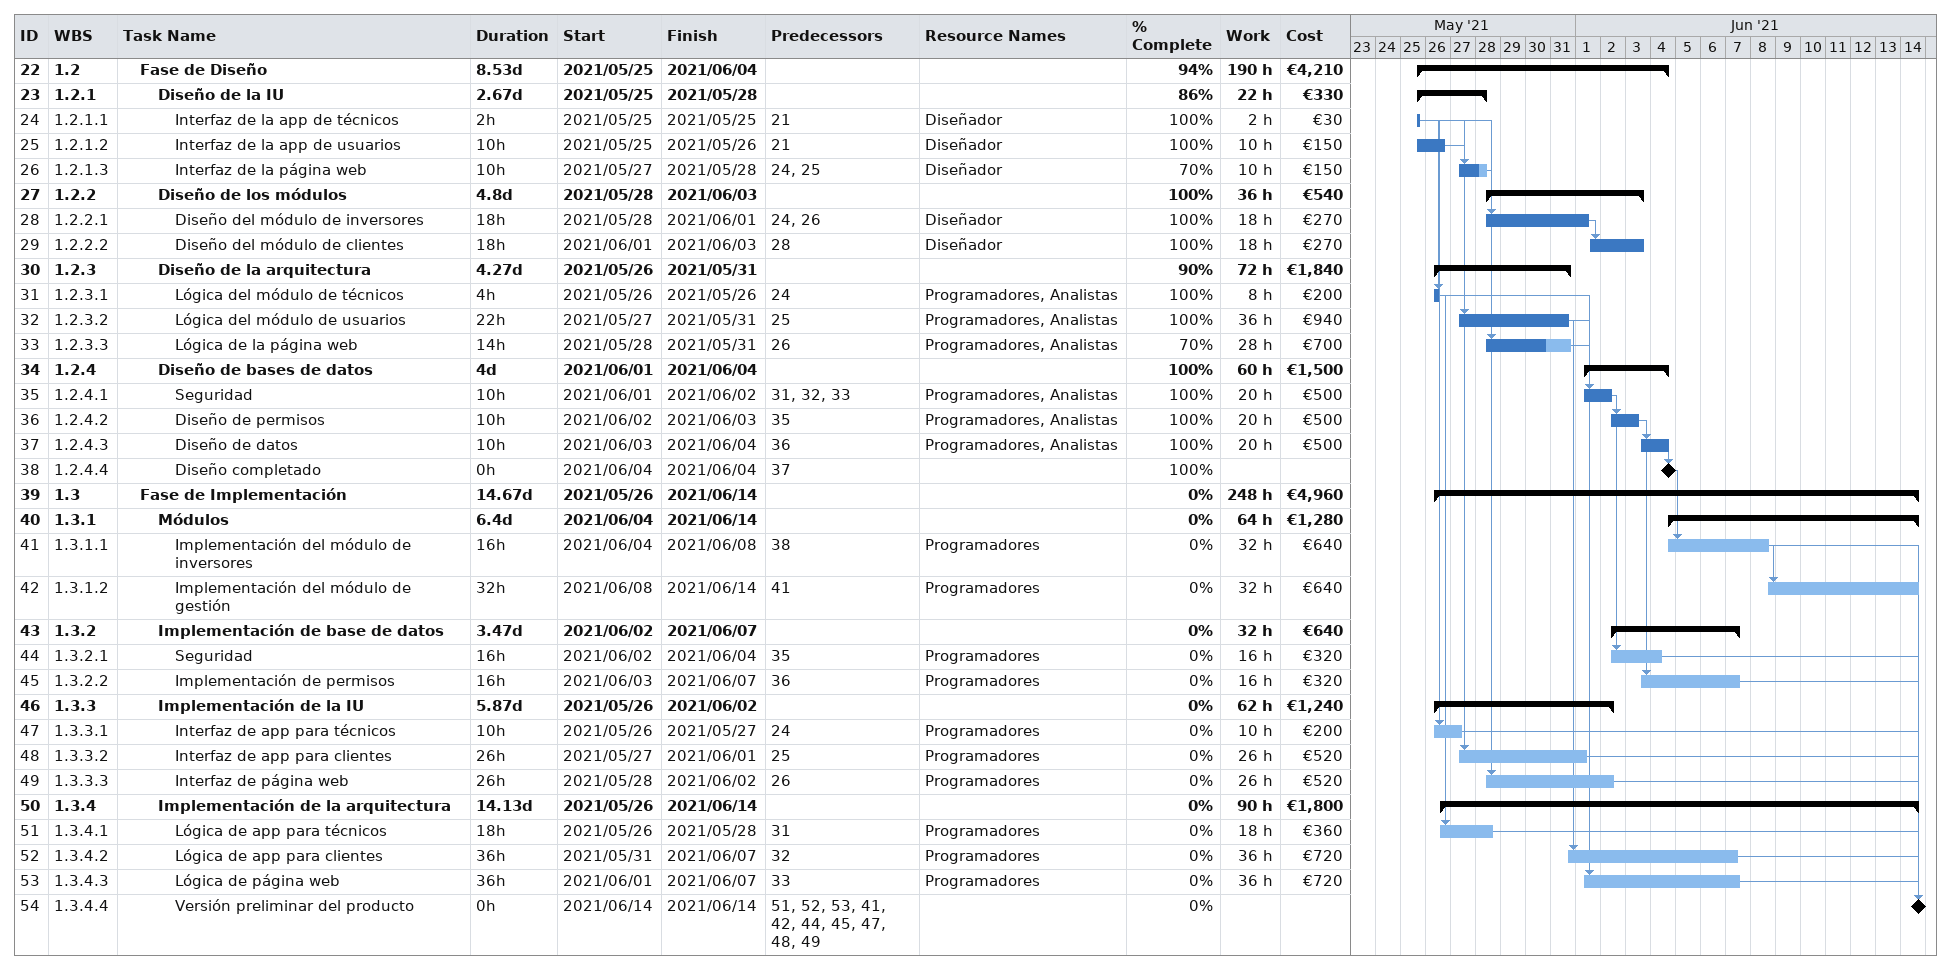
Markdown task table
| ID | WBS | Task | Duration | Start | Finish | Predecessors | Resources | % complete | Work (h) | Cost (€) |
|---|---|---|---|---|---|---|---|---|---|---|
| 22 | 1.2 | **Fase de Diseño** | 8.53d | 2021-05-25 | 2021-06-04 |  |  | 94 | 190 | 4210 |
| 23 | 1.2.1 | **Diseño de la IU** | 2.67d | 2021-05-25 | 2021-05-28 |  |  | 86 | 22 | 330 |
| 24 | 1.2.1.1 | Interfaz de la app de técnicos | 2h | 2021-05-25 | 2021-05-25 | 21 | Diseñador | 100 | 2 | 30 |
| 25 | 1.2.1.2 | Interfaz de la app de usuarios | 10h | 2021-05-25 | 2021-05-26 | 21 | Diseñador | 100 | 10 | 150 |
| 26 | 1.2.1.3 | Interfaz de la página web | 10h | 2021-05-27 | 2021-05-28 | 24, 25 | Diseñador | 70 | 10 | 150 |
| 27 | 1.2.2 | **Diseño de los módulos** | 4.8d | 2021-05-28 | 2021-06-03 |  |  | 100 | 36 | 540 |
| 28 | 1.2.2.1 | Diseño del módulo de inversores | 18h | 2021-05-28 | 2021-06-01 | 24, 26 | Diseñador | 100 | 18 | 270 |
| 29 | 1.2.2.2 | Diseño del módulo de clientes | 18h | 2021-06-01 | 2021-06-03 | 28 | Diseñador | 100 | 18 | 270 |
| 30 | 1.2.3 | **Diseño de la arquitectura** | 4.27d | 2021-05-26 | 2021-05-31 |  |  | 90 | 72 | 1840 |
| 31 | 1.2.3.1 | Lógica del módulo de técnicos | 4h | 2021-05-26 | 2021-05-26 | 24 | Programadores, Analistas | 100 | 8 | 200 |
| 32 | 1.2.3.2 | Lógica del módulo de usuarios | 22h | 2021-05-27 | 2021-05-31 | 25 | Programadores, Analistas | 100 | 36 | 940 |
| 33 | 1.2.3.3 | Lógica de la página web | 14h | 2021-05-28 | 2021-05-31 | 26 | Programadores, Analistas | 70 | 28 | 700 |
| 34 | 1.2.4 | **Diseño de bases de datos** | 4d | 2021-06-01 | 2021-06-04 |  |  | 100 | 60 | 1500 |
| 35 | 1.2.4.1 | Seguridad | 10h | 2021-06-01 | 2021-06-02 | 31, 32, 33 | Programadores, Analistas | 100 | 20 | 500 |
| 36 | 1.2.4.2 | Diseño de permisos | 10h | 2021-06-02 | 2021-06-03 | 35 | Programadores, Analistas | 100 | 20 | 500 |
| 37 | 1.2.4.3 | Diseño de datos | 10h | 2021-06-03 | 2021-06-04 | 36 | Programadores, Analistas | 100 | 20 | 500 |
| 38 | 1.2.4.4 | Diseño completado | 0h | 2021-06-04 | 2021-06-04 | 37 |  | 100 |  |  |
| 39 | 1.3 | **Fase de Implementación** | 14.67d | 2021-05-26 | 2021-06-14 |  |  | 0 | 248 | 4960 |
| 40 | 1.3.1 | **Módulos** | 6.4d | 2021-06-04 | 2021-06-14 |  |  | 0 | 64 | 1280 |
| 41 | 1.3.1.1 | Implementación del módulo de inversores | 16h | 2021-06-04 | 2021-06-08 | 38 | Programadores | 0 | 32 | 640 |
| 42 | 1.3.1.2 | Implementación del módulo de gestión | 32h | 2021-06-08 | 2021-06-14 | 41 | Programadores | 0 | 32 | 640 |
| 43 | 1.3.2 | **Implementación de base de datos** | 3.47d | 2021-06-02 | 2021-06-07 |  |  | 0 | 32 | 640 |
| 44 | 1.3.2.1 | Seguridad | 16h | 2021-06-02 | 2021-06-04 | 35 | Programadores | 0 | 16 | 320 |
| 45 | 1.3.2.2 | Implementación de permisos | 16h | 2021-06-03 | 2021-06-07 | 36 | Programadores | 0 | 16 | 320 |
| 46 | 1.3.3 | **Implementación de la IU** | 5.87d | 2021-05-26 | 2021-06-02 |  |  | 0 | 62 | 1240 |
| 47 | 1.3.3.1 | Interfaz de app para técnicos | 10h | 2021-05-26 | 2021-05-27 | 24 | Programadores | 0 | 10 | 200 |
| 48 | 1.3.3.2 | Interfaz de app para clientes | 26h | 2021-05-27 | 2021-06-01 | 25 | Programadores | 0 | 26 | 520 |
| 49 | 1.3.3.3 | Interfaz de página web | 26h | 2021-05-28 | 2021-06-02 | 26 | Programadores | 0 | 26 | 520 |
| 50 | 1.3.4 | **Implementación de la arquitectura** | 14.13d | 2021-05-26 | 2021-06-14 |  |  | 0 | 90 | 1800 |
| 51 | 1.3.4.1 | Lógica de app para técnicos | 18h | 2021-05-26 | 2021-05-28 | 31 | Programadores | 0 | 18 | 360 |
| 52 | 1.3.4.2 | Lógica de app para clientes | 36h | 2021-05-31 | 2021-06-07 | 32 | Programadores | 0 | 36 | 720 |
| 53 | 1.3.4.3 | Lógica de página web | 36h | 2021-06-01 | 2021-06-07 | 33 | Programadores | 0 | 36 | 720 |
| 54 | 1.3.4.4 | Versión preliminar del producto | 0h | 2021-06-14 | 2021-06-14 | 51, 52, 53, 41, 42, 44, 45, 47, 48, 49 |  | 0 |  |  |
